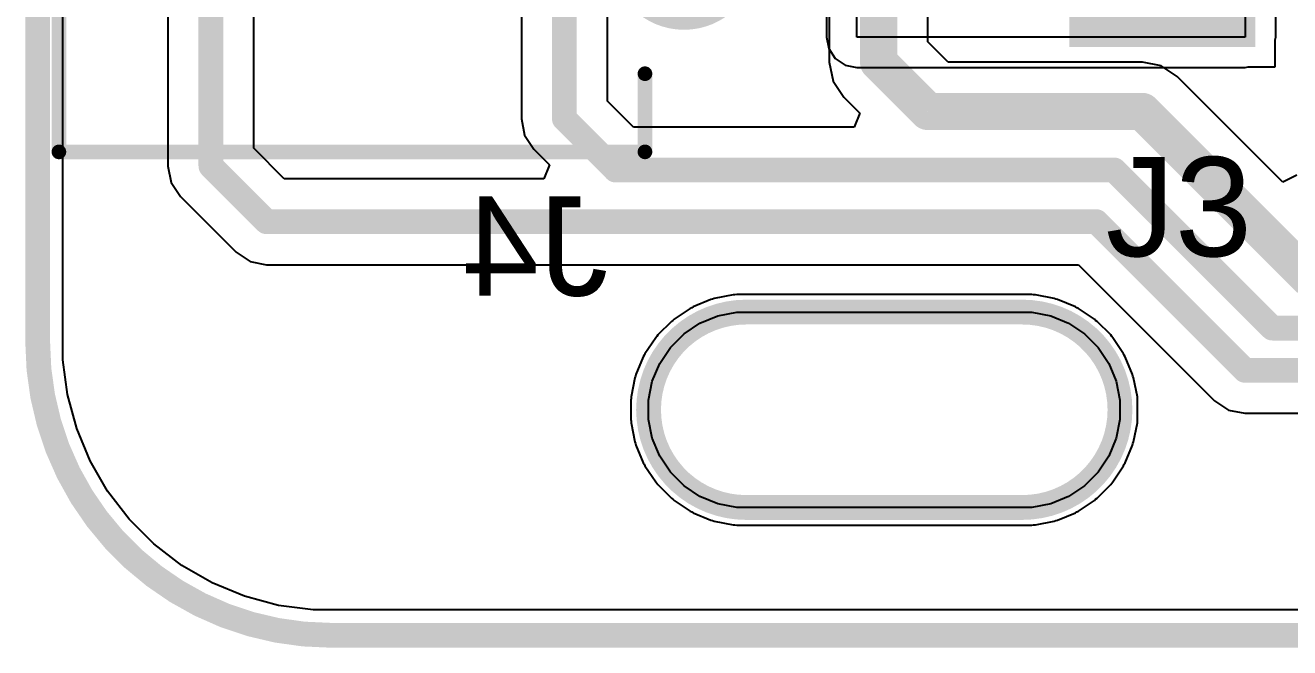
# Model space of a CAD drawing. Header units: inches. Extents: x -46 to 312, y 0 to 111.
# Drawn here: x -44.13 to -31.18, y -0.13 to 6.24 of the extents above; entities that cross this region are included whole.
import ezdxf

# ---------------------------------------------------------------- set-up
doc = ezdxf.new("R2010")
doc.units = ezdxf.units.IN
for name, color, linetype in [('Board Outline', 216, 'Continuous'), ('Bottom Layer', 5, 'Continuous'), ('Bottom Overlay', 54, 'Continuous'), ('Bottom Solder', 6, 'Continuous'), ('Multi-Layer', 9, 'Continuous'), ('Pad Holes', 156, 'Continuous'), ('Top Layer', 1, 'Continuous'), ('Top Overlay', 2, 'Continuous'), ('Top Paste', 8, 'Continuous'), ('Top Solder', 216, 'Continuous')]:
    doc.layers.add(name, color=color, linetype=linetype)
doc.styles.add('Arial', font='', dxfattribs={"height": 0.2})
doc.styles.get('Arial').set_extended_font_data('Arial')

# ---------------------------------------------------------------- blocks, each defined once
blk = doc.blocks.new('PH_2AW_B_45')
at = {"layer": 'Bottom Layer'}
blk.add_hatch(color=5, dxfattribs=at).paths.add_polyline_path([(-1.7, 0.7), (-0.3, 0.7), (-0.3, -0.7), (-1.7, -0.7)])
h = blk.add_hatch(color=5, dxfattribs=at)
edge = h.paths.add_edge_path()
edge.add_arc((1, 0), 0.7, 0, 360)
at = {"layer": 'Bottom Solder'}
blk.add_hatch(color=6, dxfattribs=at).paths.add_polyline_path([(-1.75, 0.75), (-0.25, 0.75), (-0.25, -0.75), (-1.75, -0.75)])
h = blk.add_hatch(color=6, dxfattribs=at)
edge = h.paths.add_edge_path()
edge.add_arc((1, 0), 0.75, 0, 360)
at = {"layer": 'Multi-Layer'}
blk.add_hatch(color=9, dxfattribs=at).paths.add_polyline_path([(-1.7, 0.7), (-0.3, 0.7), (-0.3, -0.7), (-1.7, -0.7)])
h = blk.add_hatch(color=9, dxfattribs=at)
edge = h.paths.add_edge_path()
edge.add_arc((1, 0), 0.7, 0, 360)
at = {"layer": 'Pad Holes'}
h = blk.add_hatch(color=7, dxfattribs=at)
edge = h.paths.add_edge_path()
edge.add_arc((-1, 0), 0.425, 0, 360)
h = blk.add_hatch(color=7, dxfattribs=at)
edge = h.paths.add_edge_path()
edge.add_arc((1, 0), 0.425, 0, 360)
at = {"layer": 'Top Layer'}
blk.add_hatch(color=1, dxfattribs=at).paths.add_polyline_path([(-1.7, 0.7), (-0.3, 0.7), (-0.3, -0.7), (-1.7, -0.7)])
h = blk.add_hatch(color=1, dxfattribs=at)
edge = h.paths.add_edge_path()
edge.add_arc((1, 0), 0.7, 0, 360)
at = {"layer": 'Top Solder'}
blk.add_hatch(color=216, dxfattribs=at).paths.add_polyline_path([(-1.75, 0.75), (-0.25, 0.75), (-0.25, -0.75), (-1.75, -0.75)])
h = blk.add_hatch(color=216, dxfattribs=at)
edge = h.paths.add_edge_path()
edge.add_arc((1, 0), 0.75, 0, 360)
at = {"layer": 'Bottom Overlay'}
for points, const_width in [([(-2.2, -0.4), (-3, -0.4)], 0.15), ([(-3, -6.4), (-3, -0.4)], 0.15), ([(3, -0.4), (2.2, -0.4)], 0.15), ([(3, -6.4), (3, -0.4)], 0.15), ([(-1.016, -5.842), (-0.762, -5.588)], 0.127), ([(0.759, -5.588), (-0.762, -5.588)], 0.127), ([(1.013, -5.842), (0.759, -5.588)], 0.127), ([(-1.016, -5.969), (-1.016, -5.842)], 0.127), ([(1.013, -5.969), (1.013, -5.842)], 0.127), ([(3, -6.4), (-3, -6.4)], 0.15)]:
    blk.add_lwpolyline(points, dxfattribs=dict(at, const_width=const_width))
for points, const_width in [([(-3.037, -0.4, 1), (-2.962, -0.4, 1)], 0.075), ([(-3.037, -0.4, 1), (-2.962, -0.4, 1)], 0.075), ([(-2.237, -0.4, 1), (-2.162, -0.4, 1)], 0.075), ([(2.162, -0.4, 1), (2.237, -0.4, 1)], 0.075), ([(2.962, -0.4, 1), (3.037, -0.4, 1)], 0.075), ([(2.962, -0.4, 1), (3.037, -0.4, 1)], 0.075), ([(-0.794, -5.588, 1), (-0.73, -5.588, 1)], 0.0635), ([(-0.794, -5.588, 1), (-0.73, -5.588, 1)], 0.0635), ([(0.727, -5.588, 1), (0.791, -5.588, 1)], 0.0635), ([(0.727, -5.588, 1), (0.791, -5.588, 1)], 0.0635), ([(-1.048, -5.842, 1), (-0.984, -5.842, 1)], 0.0635), ([(-1.048, -5.842, 1), (-0.984, -5.842, 1)], 0.0635), ([(0.981, -5.842, 1), (1.045, -5.842, 1)], 0.0635), ([(0.981, -5.842, 1), (1.045, -5.842, 1)], 0.0635), ([(-1.048, -5.969, 1), (-0.984, -5.969, 1)], 0.0635), ([(0.981, -5.969, 1), (1.045, -5.969, 1)], 0.0635), ([(-3.037, -6.4, 1), (-2.962, -6.4, 1)], 0.075), ([(-3.037, -6.4, 1), (-2.962, -6.4, 1)], 0.075), ([(2.962, -6.4, 1), (3.037, -6.4, 1)], 0.075), ([(2.962, -6.4, 1), (3.037, -6.4, 1)], 0.075)]:
    blk.add_lwpolyline(points, format="xyb", close=True, dxfattribs=dict(at, const_width=const_width))
blk = doc.blocks.new('SMA_49')
at = {"layer": 'Top Layer'}
for points in [[(-3.25, 0.85), (-0.75, 0.85), (-0.75, -0.85), (-3.25, -0.85)], [(0.75, 0.85), (3.25, 0.85), (3.25, -0.85), (0.75, -0.85)]]:
    blk.add_hatch(color=1, dxfattribs=at).paths.add_polyline_path(points)
at = {"layer": 'Top Overlay'}
for points in [[(-4.445, -1.422), (-3.278, -1.422), (-3.278, 1.422), (-4.445, 1.422)], [(-3.3, 0.924), (-2.596, 0.924), (-2.596, 1.422), (-3.3, 1.422)], [(-3.3, -1.422), (-2.596, -1.422), (-2.596, -0.924), (-3.3, -0.924)]]:
    blk.add_hatch(color=2, dxfattribs=at).paths.add_polyline_path(points)
at = {"layer": 'Top Paste'}
for points in [[(-3.25, 0.85), (-0.75, 0.85), (-0.75, -0.85), (-3.25, -0.85)], [(0.75, 0.85), (3.25, 0.85), (3.25, -0.85), (0.75, -0.85)]]:
    blk.add_hatch(color=8, dxfattribs=at).paths.add_polyline_path(points)
at = {"layer": 'Top Solder'}
for points in [[(-3.352, 0.952), (-0.648, 0.952), (-0.648, -0.952), (-3.352, -0.952)], [(0.648, 0.952), (3.352, 0.952), (3.352, -0.952), (0.648, -0.952)]]:
    blk.add_hatch(color=216, dxfattribs=at).paths.add_polyline_path(points)
at = {"layer": 'Top Overlay', "const_width": 0.127}
for points in [[(2.061, 1.358), (-2.658, 1.358)], [(2.061, 1.012), (2.061, 1.358)], [(2.061, -1.358), (2.061, -1.012)], [(2.061, -1.358), (-2.658, -1.358)]]:
    blk.add_lwpolyline(points, dxfattribs=at)
at = {"layer": 'Top Overlay', "const_width": 0.0635}
for points in [[(-2.69, 1.358, 1), (-2.626, 1.358, 1)], [(2.029, 1.358, 1), (2.093, 1.358, 1)], [(2.029, 1.358, 1), (2.093, 1.358, 1)], [(2.029, 1.012, 1), (2.093, 1.012, 1)], [(2.029, -1.012, 1), (2.093, -1.012, 1)], [(-2.69, -1.358, 1), (-2.626, -1.358, 1)], [(2.029, -1.358, 1), (2.093, -1.358, 1)], [(2.029, -1.358, 1), (2.093, -1.358, 1)]]:
    blk.add_lwpolyline(points, format="xyb", close=True, dxfattribs=at)

msp = doc.modelspace()

# ---------------------------------------------------------------- linework, layer by layer
at = {"layer": 'Board Outline', "const_width": 0.254}
for points in [[(-44, 43.975), (-44, 3)], [(-36.746, 3.308), (-33.92, 3.308)], [(-36.746, 1.308), (-33.92, 1.308)], [(-41, 0), (0, 0)]]:
    msp.add_lwpolyline(points, dxfattribs=at)
for points in [[(-37.746, 2.308, -0.414214), (-36.746, 3.308)], [(-33.92, 3.308, -0.414214), (-32.92, 2.308)], [(-41, 0, -0.414214), (-44, 3)], [(-36.746, 1.308, -0.414214), (-37.746, 2.308)], [(-32.92, 2.308, -0.414214), (-33.92, 1.308)]]:
    msp.add_lwpolyline(points, format="xyb", dxfattribs=at)
at = {"layer": 'Board Outline', "const_width": 0.127}
for points in [[(-36.81, 3.308, 1), (-36.683, 3.308, 1)], [(-36.81, 3.308, 1), (-36.683, 3.308, 1)], [(-33.984, 3.308, 1), (-33.857, 3.308, 1)], [(-33.984, 3.308, 1), (-33.857, 3.308, 1)], [(-44.063, 3, 1), (-43.936, 3, 1)], [(-44.063, 3, 1), (-43.936, 3, 1)], [(-37.81, 2.308, 1), (-37.683, 2.308, 1)], [(-37.81, 2.308, 1), (-37.683, 2.308, 1)], [(-32.984, 2.308, 1), (-32.857, 2.308, 1)], [(-32.984, 2.308, 1), (-32.857, 2.308, 1)], [(-36.81, 1.308, 1), (-36.683, 1.308, 1)], [(-36.81, 1.308, 1), (-36.683, 1.308, 1)], [(-33.984, 1.308, 1), (-33.857, 1.308, 1)], [(-33.984, 1.308, 1), (-33.857, 1.308, 1)], [(-41.063, 0, 1), (-40.936, 0, 1)], [(-41.063, 0, 1), (-40.936, 0, 1)]]:
    msp.add_lwpolyline(points, format="xyb", close=True, dxfattribs=at)
at = {"layer": 'Bottom Layer'}
for p, q in [((-43.741, 3), (-43.741, 43.716)), ((-42.667, 10.418), (-42.667, 4.802)), ((-41.786, 4.984), (-41.786, 10.418)), ((-39.048, 10.199), (-39.048, 5.286)), ((-38.168, 5.468), (-38.168, 7.942)), ((-35.896, 7.936), (-35.896, 5.865)), ((-34.886, 6.074), (-34.886, 7.936)), ((-34.678, 5.866), (-34.886, 6.074)), ((-35.896, 5.865), (-35.857, 5.671)), ((-32.691, 5.866), (-34.678, 5.866)), ((-32.498, 5.828), (-32.691, 5.866)), ((-32.334, 5.718), (-32.498, 5.828)), ((-31.252, 4.636), (-32.334, 5.718)), ((-35.857, 5.671), (-35.748, 5.508)), ((-37.902, 5.202), (-38.168, 5.468)), ((-35.748, 5.508), (-35.583, 5.343)), ((-35.583, 5.343), (-35.641, 5.202)), ((-39.048, 5.286), (-39.015, 5.117)), ((-35.641, 5.202), (-37.902, 5.202)), ((-39.015, 5.117), (-38.919, 4.974)), ((-41.475, 4.673), (-41.786, 4.984)), ((-38.919, 4.974), (-38.759, 4.814)), ((-42.667, 4.802), (-42.633, 4.633)), ((-38.759, 4.814), (-38.817, 4.673)), ((-38.817, 4.673), (-41.475, 4.673)), ((-31.108, 4.708), (-31.252, 4.636)), ((-42.633, 4.633), (-42.538, 4.49)), ((-42.538, 4.49), (-41.969, 3.921)), ((-41.969, 3.921), (-41.826, 3.826)), ((-41.826, 3.826), (-41.657, 3.792)), ((-41.657, 3.792), (-33.343, 3.792)), ((-33.343, 3.792), (-31.952, 2.401)), ((-37.107, 3.437), (-37.289, 3.362)), ((-37.09, 3.441), (-37.107, 3.437)), ((-37.073, 3.447), (-37.09, 3.441)), ((-36.88, 3.486), (-37.073, 3.447)), ((-36.862, 3.486), (-36.88, 3.486)), ((-36.844, 3.489), (-36.862, 3.486)), ((-33.822, 3.489), (-36.844, 3.489)), ((-33.804, 3.486), (-33.822, 3.489)), ((-33.786, 3.486), (-33.804, 3.486)), ((-33.593, 3.447), (-33.786, 3.486)), ((-33.576, 3.441), (-33.593, 3.447)), ((-33.559, 3.437), (-33.576, 3.441)), ((-33.377, 3.362), (-33.559, 3.437)), ((-37.32, 3.345), (-37.484, 3.235)), ((-37.304, 3.352), (-37.32, 3.345)), ((-37.289, 3.362), (-37.304, 3.352)), ((-33.362, 3.352), (-33.377, 3.362)), ((-33.346, 3.345), (-33.362, 3.352)), ((-33.182, 3.235), (-33.346, 3.345)), ((-37.512, 3.213), (-37.651, 3.074)), ((-37.497, 3.223), (-37.512, 3.213)), ((-37.484, 3.235), (-37.497, 3.223)), ((-33.169, 3.223), (-33.182, 3.235)), ((-33.154, 3.213), (-33.169, 3.223)), ((-33.015, 3.074), (-33.154, 3.213)), ((-43.741, 2.82), (-43.741, 3)), ((-37.673, 3.046), (-37.783, 2.882)), ((-37.661, 3.059), (-37.673, 3.046)), ((-37.651, 3.074), (-37.661, 3.059)), ((-33.005, 3.059), (-33.015, 3.074)), ((-32.993, 3.046), (-33.005, 3.059)), ((-32.883, 2.882), (-32.993, 3.046)), ((-37.8, 2.851), (-37.875, 2.669)), ((-37.79, 2.866), (-37.8, 2.851)), ((-37.783, 2.882), (-37.79, 2.866)), ((-32.876, 2.866), (-32.883, 2.882)), ((-32.866, 2.851), (-32.876, 2.866)), ((-32.791, 2.669), (-32.866, 2.851)), ((-43.694, 2.464), (-43.741, 2.82)), ((-37.885, 2.635), (-37.924, 2.442)), ((-37.879, 2.652), (-37.885, 2.635)), ((-37.875, 2.669), (-37.879, 2.652)), ((-32.787, 2.652), (-32.791, 2.669)), ((-32.781, 2.635), (-32.787, 2.652)), ((-32.742, 2.442), (-32.781, 2.635)), ((-43.601, 2.117), (-43.694, 2.464)), ((-37.924, 2.424), (-37.927, 2.406)), ((-37.927, 2.406), (-37.927, 2.209)), ((-37.924, 2.442), (-37.924, 2.424)), ((-32.742, 2.424), (-32.742, 2.442)), ((-32.739, 2.406), (-32.742, 2.424)), ((-32.739, 2.209), (-32.739, 2.406)), ((-31.952, 2.401), (-31.952, 2.401)), ((-31.952, 2.401), (-31.809, 2.305)), ((-37.927, 2.209), (-37.924, 2.192)), ((-32.742, 2.192), (-32.739, 2.209)), ((-31.809, 2.305), (-31.641, 2.272)), ((-31.641, 2.272), (-30.95, 2.272)), ((-43.464, 1.785), (-43.601, 2.117)), ((-37.924, 2.192), (-37.924, 2.174)), ((-37.924, 2.174), (-37.885, 1.981)), ((-32.781, 1.981), (-32.742, 2.174)), ((-32.742, 2.174), (-32.742, 2.192)), ((-37.885, 1.981), (-37.879, 1.964)), ((-37.879, 1.964), (-37.875, 1.947)), ((-37.875, 1.947), (-37.8, 1.765)), ((-32.866, 1.765), (-32.791, 1.947)), ((-32.791, 1.947), (-32.787, 1.964)), ((-32.787, 1.964), (-32.781, 1.981)), ((-43.284, 1.474), (-43.464, 1.785)), ((-37.8, 1.765), (-37.79, 1.75)), ((-37.79, 1.75), (-37.783, 1.734)), ((-37.783, 1.734), (-37.673, 1.57)), ((-32.993, 1.57), (-32.883, 1.734)), ((-32.883, 1.734), (-32.876, 1.75)), ((-32.876, 1.75), (-32.866, 1.765)), ((-37.673, 1.57), (-37.661, 1.557)), ((-37.661, 1.557), (-37.651, 1.542)), ((-33.015, 1.542), (-33.005, 1.557)), ((-33.005, 1.557), (-32.993, 1.57)), ((-43.065, 1.189), (-43.284, 1.474)), ((-37.651, 1.542), (-37.512, 1.403)), ((-33.154, 1.403), (-33.015, 1.542)), ((-37.512, 1.403), (-37.497, 1.393)), ((-37.497, 1.393), (-37.484, 1.38)), ((-37.484, 1.38), (-37.32, 1.271)), ((-33.346, 1.271), (-33.182, 1.38)), ((-33.182, 1.38), (-33.169, 1.393)), ((-33.169, 1.393), (-33.154, 1.403)), ((-42.811, 0.935), (-43.065, 1.189)), ((-37.32, 1.271), (-37.304, 1.264)), ((-37.304, 1.264), (-37.289, 1.254)), ((-37.289, 1.254), (-37.107, 1.179)), ((-37.107, 1.179), (-37.09, 1.175)), ((-37.09, 1.175), (-37.073, 1.169)), ((-37.073, 1.169), (-36.88, 1.13)), ((-33.786, 1.13), (-33.593, 1.169)), ((-33.593, 1.169), (-33.576, 1.175)), ((-33.576, 1.175), (-33.559, 1.179)), ((-33.559, 1.179), (-33.377, 1.254)), ((-33.377, 1.254), (-33.362, 1.264)), ((-33.362, 1.264), (-33.346, 1.271)), ((-36.88, 1.13), (-36.862, 1.13)), ((-36.862, 1.13), (-36.844, 1.127)), ((-36.844, 1.127), (-33.822, 1.127)), ((-33.822, 1.127), (-33.804, 1.13)), ((-33.804, 1.13), (-33.786, 1.13)), ((-42.526, 0.716), (-42.811, 0.935)), ((-42.215, 0.536), (-42.526, 0.716)), ((-41.883, 0.399), (-42.215, 0.536)), ((-41.536, 0.306), (-41.883, 0.399)), ((-41.18, 0.259), (-41.536, 0.306)), ((-41, 0.259), (-41.18, 0.259)), ((-31.083, 0.259), (-41, 0.259))]:
    msp.add_line(p, q, dxfattribs=at)
for points, const_width in [([(-42.227, 4.802), (-42.227, 10.833)], 0.254), ([(-38.608, 5.286), (-38.608, 10.199)], 0.254), ([(-35.391, 5.865), (-35.391, 8.793)], 0.381), ([(-35.391, 5.865), (-34.887, 5.361)], 0.381), ([(-34.887, 5.361), (-32.691, 5.361)], 0.381), ([(-32.691, 5.361), (-30.969, 3.639)], 0.381), ([(-38.608, 5.286), (-38.084, 4.762)], 0.254), ([(-42.227, 4.802), (-41.657, 4.233)], 0.254), ([(-38.084, 4.762), (-32.979, 4.762)], 0.254), ([(-32.979, 4.762), (-31.361, 3.144)], 0.254), ([(-41.657, 4.233), (-33.161, 4.233)], 0.254), ([(-33.161, 4.233), (-31.641, 2.712)], 0.254), ([(-31.361, 3.144), (-18.009, 3.144)], 0.254), ([(-31.641, 2.712), (-18.188, 2.712)], 0.254)]:
    msp.add_lwpolyline(points, dxfattribs=dict(at, const_width=const_width))
for points, const_width in [([(-35.486, 5.865, 1), (-35.295, 5.865, 1)], 0.191), ([(-35.486, 5.865, 1), (-35.295, 5.865, 1)], 0.191), ([(-34.982, 5.361, 1), (-34.792, 5.361, 1)], 0.191), ([(-34.982, 5.361, 1), (-34.792, 5.361, 1)], 0.191), ([(-32.786, 5.361, 1), (-32.596, 5.361, 1)], 0.191), ([(-32.786, 5.361, 1), (-32.596, 5.361, 1)], 0.191), ([(-38.671, 5.286, 1), (-38.544, 5.286, 1)], 0.127), ([(-38.671, 5.286, 1), (-38.544, 5.286, 1)], 0.127), ([(-42.29, 4.802, 1), (-42.163, 4.802, 1)], 0.127), ([(-42.29, 4.802, 1), (-42.163, 4.802, 1)], 0.127), ([(-38.148, 4.762, 1), (-38.021, 4.762, 1)], 0.127), ([(-38.148, 4.762, 1), (-38.021, 4.762, 1)], 0.127), ([(-33.042, 4.762, 1), (-32.915, 4.762, 1)], 0.127), ([(-33.042, 4.762, 1), (-32.915, 4.762, 1)], 0.127), ([(-41.721, 4.233, 1), (-41.594, 4.233, 1)], 0.127), ([(-41.721, 4.233, 1), (-41.594, 4.233, 1)], 0.127), ([(-33.225, 4.233, 1), (-33.098, 4.233, 1)], 0.127), ([(-33.225, 4.233, 1), (-33.098, 4.233, 1)], 0.127), ([(-31.424, 3.144, 1), (-31.297, 3.144, 1)], 0.127), ([(-31.424, 3.144, 1), (-31.297, 3.144, 1)], 0.127), ([(-31.704, 2.712, 1), (-31.577, 2.712, 1)], 0.127), ([(-31.704, 2.712, 1), (-31.577, 2.712, 1)], 0.127)]:
    msp.add_lwpolyline(points, format="xyb", close=True, dxfattribs=dict(at, const_width=const_width))
at = {"layer": 'Multi-Layer'}
for p, q in [((-37.22, 3.194), (-37.038, 3.27)), ((-37.038, 3.27), (-36.844, 3.308)), ((-36.844, 3.308), (-36.746, 3.308)), ((-36.746, 3.308), (-36.746, 3.308)), ((-36.746, 3.308), (-33.92, 3.308)), ((-33.92, 3.308), (-33.822, 3.308)), ((-33.822, 3.308), (-33.628, 3.27)), ((-33.628, 3.27), (-33.446, 3.194)), ((-37.383, 3.085), (-37.22, 3.194)), ((-33.446, 3.194), (-33.283, 3.085)), ((-37.523, 2.945), (-37.383, 3.085)), ((-33.283, 3.085), (-33.143, 2.945)), ((-37.632, 2.782), (-37.523, 2.945)), ((-33.143, 2.945), (-33.034, 2.782)), ((-37.708, 2.6), (-37.632, 2.782)), ((-33.034, 2.782), (-32.958, 2.6)), ((-37.746, 2.406), (-37.708, 2.6)), ((-32.958, 2.6), (-32.92, 2.406)), ((-37.746, 2.308), (-37.746, 2.406)), ((-32.92, 2.406), (-32.92, 2.308)), ((-37.746, 2.209), (-37.746, 2.308)), ((-37.708, 2.016), (-37.746, 2.209)), ((-32.92, 2.209), (-32.958, 2.016)), ((-32.92, 2.308), (-32.92, 2.209)), ((-37.632, 1.834), (-37.708, 2.016)), ((-32.958, 2.016), (-33.034, 1.834)), ((-37.523, 1.671), (-37.632, 1.834)), ((-33.034, 1.834), (-33.143, 1.671)), ((-37.383, 1.531), (-37.523, 1.671)), ((-33.143, 1.671), (-33.283, 1.531)), ((-37.22, 1.422), (-37.383, 1.531)), ((-33.283, 1.531), (-33.446, 1.422)), ((-37.038, 1.346), (-37.22, 1.422)), ((-36.844, 1.308), (-37.038, 1.346)), ((-36.746, 1.308), (-36.844, 1.308)), ((-33.92, 1.308), (-36.746, 1.308)), ((-33.822, 1.308), (-33.92, 1.308)), ((-33.92, 1.308), (-33.92, 1.308)), ((-33.628, 1.346), (-33.822, 1.308)), ((-33.446, 1.422), (-33.628, 1.346))]:
    msp.add_line(p, q, dxfattribs=at)
at = {"layer": 'Top Layer'}
for p, q in [((-43.741, 3), (-43.741, 43.716)), ((-35.926, 11.19), (-35.926, 6.123)), ((-35.615, 6.123), (-35.615, 11.19)), ((-31.637, 8.623), (-31.637, 6.123)), ((-31.326, 6.123), (-31.326, 8.623)), ((-35.926, 6.123), (-35.902, 6.004)), ((-31.637, 6.123), (-35.615, 6.123)), ((-31.332, 6.093), (-31.326, 6.123)), ((-31.332, 5.818), (-31.332, 6.093)), ((-35.902, 6.004), (-35.835, 5.903)), ((-35.835, 5.903), (-35.734, 5.835)), ((-35.734, 5.835), (-35.615, 5.812)), ((-35.615, 5.812), (-31.637, 5.812)), ((-31.637, 5.812), (-31.607, 5.818)), ((-31.607, 5.818), (-31.332, 5.818)), ((-37.107, 3.437), (-37.289, 3.362)), ((-37.09, 3.441), (-37.107, 3.437)), ((-37.073, 3.447), (-37.09, 3.441)), ((-36.88, 3.486), (-37.073, 3.447)), ((-36.862, 3.486), (-36.88, 3.486)), ((-36.844, 3.489), (-36.862, 3.486)), ((-33.822, 3.489), (-36.844, 3.489)), ((-33.804, 3.486), (-33.822, 3.489)), ((-33.786, 3.486), (-33.804, 3.486)), ((-33.593, 3.447), (-33.786, 3.486)), ((-33.576, 3.441), (-33.593, 3.447)), ((-33.559, 3.437), (-33.576, 3.441)), ((-33.377, 3.362), (-33.559, 3.437)), ((-37.32, 3.345), (-37.484, 3.235)), ((-37.304, 3.352), (-37.32, 3.345)), ((-37.289, 3.362), (-37.304, 3.352)), ((-33.362, 3.352), (-33.377, 3.362)), ((-33.346, 3.345), (-33.362, 3.352)), ((-33.182, 3.235), (-33.346, 3.345)), ((-37.512, 3.213), (-37.651, 3.074)), ((-37.497, 3.223), (-37.512, 3.213)), ((-37.484, 3.235), (-37.497, 3.223)), ((-33.169, 3.223), (-33.182, 3.235)), ((-33.154, 3.213), (-33.169, 3.223)), ((-33.015, 3.074), (-33.154, 3.213)), ((-43.741, 2.82), (-43.741, 3)), ((-37.673, 3.046), (-37.783, 2.882)), ((-37.661, 3.059), (-37.673, 3.046)), ((-37.651, 3.074), (-37.661, 3.059)), ((-33.005, 3.059), (-33.015, 3.074)), ((-32.993, 3.046), (-33.005, 3.059)), ((-32.883, 2.882), (-32.993, 3.046)), ((-37.8, 2.851), (-37.875, 2.669)), ((-37.79, 2.866), (-37.8, 2.851)), ((-37.783, 2.882), (-37.79, 2.866)), ((-32.876, 2.866), (-32.883, 2.882)), ((-32.866, 2.851), (-32.876, 2.866)), ((-32.791, 2.669), (-32.866, 2.851)), ((-43.694, 2.464), (-43.741, 2.82)), ((-37.885, 2.635), (-37.924, 2.442)), ((-37.879, 2.652), (-37.885, 2.635)), ((-37.875, 2.669), (-37.879, 2.652)), ((-32.787, 2.652), (-32.791, 2.669)), ((-32.781, 2.635), (-32.787, 2.652)), ((-32.742, 2.442), (-32.781, 2.635)), ((-43.601, 2.117), (-43.694, 2.464)), ((-37.924, 2.424), (-37.927, 2.406)), ((-37.927, 2.406), (-37.927, 2.209)), ((-37.924, 2.442), (-37.924, 2.424)), ((-32.742, 2.424), (-32.742, 2.442)), ((-32.739, 2.406), (-32.742, 2.424)), ((-32.739, 2.209), (-32.739, 2.406)), ((-37.927, 2.209), (-37.924, 2.192)), ((-32.742, 2.192), (-32.739, 2.209)), ((-43.464, 1.785), (-43.601, 2.117)), ((-37.924, 2.192), (-37.924, 2.174)), ((-37.924, 2.174), (-37.885, 1.981)), ((-32.781, 1.981), (-32.742, 2.174)), ((-32.742, 2.174), (-32.742, 2.192)), ((-37.885, 1.981), (-37.879, 1.964)), ((-37.879, 1.964), (-37.875, 1.947)), ((-37.875, 1.947), (-37.8, 1.765)), ((-32.866, 1.765), (-32.791, 1.947)), ((-32.791, 1.947), (-32.787, 1.964)), ((-32.787, 1.964), (-32.781, 1.981)), ((-43.284, 1.474), (-43.464, 1.785)), ((-37.8, 1.765), (-37.79, 1.75)), ((-37.79, 1.75), (-37.783, 1.734)), ((-37.783, 1.734), (-37.673, 1.57)), ((-32.993, 1.57), (-32.883, 1.734)), ((-32.883, 1.734), (-32.876, 1.75)), ((-32.876, 1.75), (-32.866, 1.765)), ((-37.673, 1.57), (-37.661, 1.557)), ((-37.661, 1.557), (-37.651, 1.542)), ((-33.015, 1.542), (-33.005, 1.557)), ((-33.005, 1.557), (-32.993, 1.57)), ((-43.065, 1.189), (-43.284, 1.474)), ((-37.651, 1.542), (-37.512, 1.403)), ((-33.154, 1.403), (-33.015, 1.542)), ((-37.512, 1.403), (-37.497, 1.393)), ((-37.497, 1.393), (-37.484, 1.38)), ((-37.484, 1.38), (-37.32, 1.271)), ((-33.346, 1.271), (-33.182, 1.38)), ((-33.182, 1.38), (-33.169, 1.393)), ((-33.169, 1.393), (-33.154, 1.403)), ((-42.811, 0.935), (-43.065, 1.189)), ((-37.32, 1.271), (-37.304, 1.264)), ((-37.304, 1.264), (-37.289, 1.254)), ((-37.289, 1.254), (-37.107, 1.179)), ((-37.107, 1.179), (-37.09, 1.175)), ((-37.09, 1.175), (-37.073, 1.169)), ((-37.073, 1.169), (-36.88, 1.13)), ((-33.786, 1.13), (-33.593, 1.169)), ((-33.593, 1.169), (-33.576, 1.175)), ((-33.576, 1.175), (-33.559, 1.179)), ((-33.559, 1.179), (-33.377, 1.254)), ((-33.377, 1.254), (-33.362, 1.264)), ((-33.362, 1.264), (-33.346, 1.271)), ((-36.88, 1.13), (-36.862, 1.13)), ((-36.862, 1.13), (-36.844, 1.127)), ((-36.844, 1.127), (-33.822, 1.127)), ((-33.822, 1.127), (-33.804, 1.13)), ((-33.804, 1.13), (-33.786, 1.13)), ((-42.526, 0.716), (-42.811, 0.935)), ((-42.215, 0.536), (-42.526, 0.716)), ((-41.883, 0.399), (-42.215, 0.536)), ((-41.536, 0.306), (-41.883, 0.399)), ((-41.18, 0.259), (-41.536, 0.306)), ((-41, 0.259), (-41.18, 0.259)), ((-31.083, 0.259), (-41, 0.259))]:
    msp.add_line(p, q, dxfattribs=at)

# ---------------------------------------------------------------- block references
at = {"rotation": 270}
for name, p in [('SMA_49', (-32.487, 9.373)), ('PH_2AW_B_45', (-37.383, 7.947))]:
    msp.add_blockref(name, p, dxfattribs=at)

# ---------------------------------------------------------------- texts
at = {"layer": 'Bottom Overlay', "style": 'Arial', "text_generation_flag": 2}
msp.add_text('J4', height=1.016, dxfattribs=at).set_placement((-38.159, 3.476))
at = {"layer": 'Top Overlay', "style": 'Arial'}
msp.add_text('J3', height=1.016, dxfattribs=at).set_placement((-33.067, 3.879))

doc.saveas('drawing.dxf')
